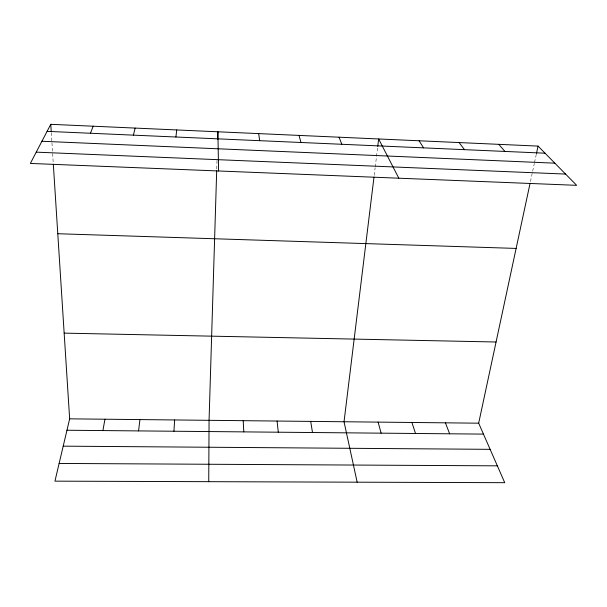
<?xml version="1.0" encoding="UTF-8"?>
<svg xmlns="http://www.w3.org/2000/svg" width="607" height="607" viewBox="0 0 607 607"><rect width="100%" height="100%" fill="white"/><g stroke="black" fill="none" stroke-linecap="round" stroke-linejoin="round"><path stroke-width="0.46" stroke-dasharray="3.04 2.28" d="M216.752 168.951L217.002 160.589M374.216 175.294L375.126 167.843M375.24 166.91L377.637 147.357M530.442 181.592L534.342 163.389M534.539 162.479L536.292 154.292M51.299 132.667L51.899 141.947M51.959 142.873L53.204 162.357"/><path stroke-width="0.91" d="M208.74 481.677L209.066 420.317L216.691 170.825M217.655 139.215L217.883 131.787L218.588 170.984M173.936 431.236L174.634 419.953M175.916 137L176.713 129.944M138.571 430.909L139.929 419.581M373.988 177.13L344.032 421.751L357.159 482.186M377.751 146.424L378.662 138.973L398.814 178.2M102.917 430.575L104.935 419.209M53.325 164.224L69.653 418.838L54.941 481.154L504.736 482.686L478.673 423.185L530.048 183.435M536.489 153.381L538.052 146.097L50.768 124.314L30.35 163.435L576.65 185.332L538.052 146.097M133.403 135.141L135.141 128.085M90.466 133.252L93.159 126.21M59.122 463.445L497.361 465.835M63.204 446.16L490.137 449.339M66.96 430.242L483.46 434.111M69.653 418.838L478.673 423.185M64.16 333.129L496.071 342.007M57.779 233.725L516.125 248.422M36.238 152.152L565.572 174.072M47.096 131.355L545.033 153.192M41.921 141.264L554.844 163.169M498.779 144.345L504.948 151.439M459.127 142.569L464.469 149.663M419.088 140.778L423.587 147.865M339.04 137.205L341.824 144.284M445.424 422.829L449.628 433.8M411.903 422.472L415.522 433.481M378.108 422.115L381.128 433.163M299.046 135.414L300.958 142.486M310.693 421.402L312.499 432.525M258.658 133.608L259.69 140.68M277.088 421.038L278.287 432.207M50.768 124.314L51.238 131.742M243.21 420.681L243.786 431.888"/></g></svg>
